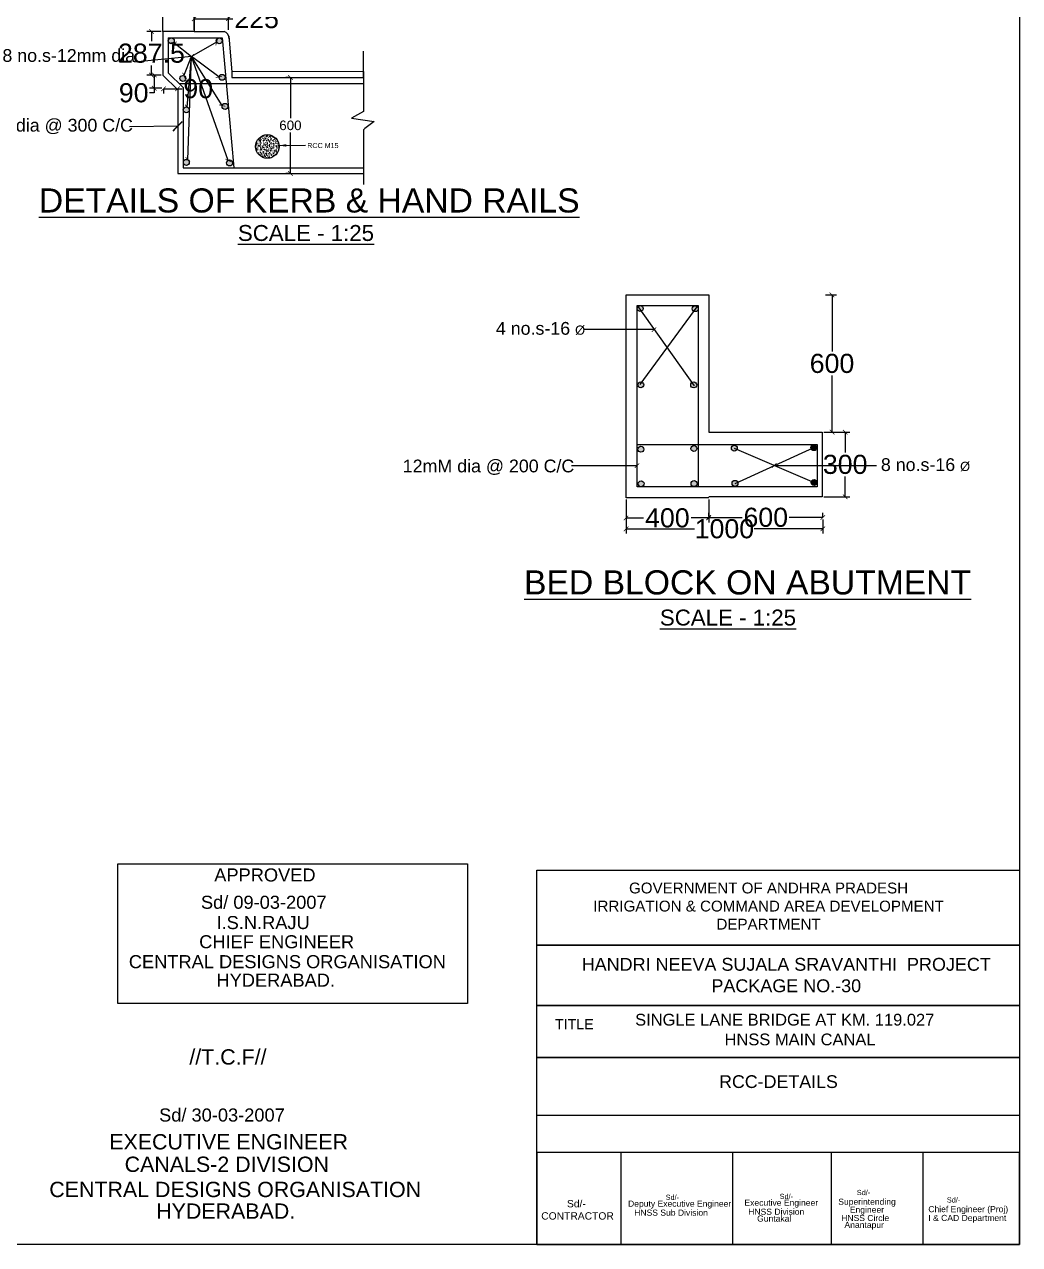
# Model space of a CAD drawing. Header units: inches. Extents: x 334 to 11487, y 259 to 10656.
# Drawn here: x 545.91 to 584.92, y 259.21 to 307.02 of the extents above; entities that cross this region are included whole.
import ezdxf

# ---------------------------------------------------------------- set-up
doc = ezdxf.new("R2010")
doc.units = ezdxf.units.IN
doc.header["$MEASUREMENT"] = 0
for name, color, linetype in [('DIMENSION', 255, 'Continuous'), ('DRAWING', 7, 'Continuous'), ('HATCH', 7, 'Continuous'), ('TEXT', 255, 'Continuous')]:
    doc.layers.add(name, color=color, linetype=linetype)
doc.styles.get("Standard").update_dxf_attribs({"font": 'arial.ttf'})
doc.styles.add('TIMES NEW ROMAN', font='times.ttf')
doc.dimstyles.new('dig', dxfattribs={"dimtxt": 0.1875, "dimasz": 0.18, "dimexe": 0.18, "dimexo": 0.0625, "dimgap": 0.09, "dimtad": 0, "dimtih": 1, "dimtoh": 1, "dimdec": 4, "dimzin": 0, "dimdsep": 46, "dimtxsty": 'Standard', "dimblk": 'ARCHTICK', "dimcen": 0.09, "dimadec": 0, "dimazin": 0, "dimtfac": 1, "dimtdec": 4, "dimtofl": 0, "dimtmove": 0, "dimatfit": 3, "dimldrblk": 'ARCHTICK', "dimfxl": 1, "dimtolj": 1, "dimtzin": 0, "dimarcsym": 0})
doc.dimstyles.new('ISO-25', dxfattribs={"dimtxt": 0.636364, "dimasz": 1, "dimexe": 1.25, "dimexo": 0.625, "dimtad": 0, "dimtih": 1, "dimtoh": 1, "dimlfac": 100, "dimtxsty": 'TIMES NEW ROMAN', "dimcen": 2.5, "dimadec": 0, "dimazin": 0, "dimtfac": 1, "dimtmove": 0, "dimatfit": 3, "dimfxl": 1, "dimarcsym": 0})

# ---------------------------------------------------------------- blocks, each defined once
blk = doc.blocks.new('_ArchTick')
at = {"color": 0, "linetype": 'ByBlock', "const_width": 0.15}
blk.add_lwpolyline([(-0.5, -0.5), (0.5, 0.5)], dxfattribs=at)
blk = doc.blocks.new('*D9')
at = {"layer": 'Defpoints', "color": 0, "transparency": 16777216}
for p in [(556.336, 304.945), (556.337, 304.945), (556.337, 301.188)]:
    blk.add_point(p, dxfattribs=at)
at = {"layer": 'HATCH', "color": 0, "lineweight": -2, "transparency": 16777216}
for p, q in [((556.274, 304.945), (556.156, 304.945)), ((556.336, 304.945), (556.336, 303.348)), ((556.336, 301.188), (556.336, 302.785)), ((556.274, 301.188), (556.156, 301.188))]:
    blk.add_line(p, q, dxfattribs=at)
at = {"layer": 'HATCH', "color": 0, "lineweight": -2, "transparency": 16777216, "xscale": 0.18, "yscale": 0.18, "zscale": 0.18}
for p, rotation in [((556.336, 304.945), 90), ((556.336, 301.188), 270)]:
    blk.add_blockref('_ArchTick', p, dxfattribs=dict(at, rotation=rotation))
at = {"layer": 'HATCH', "color": 0, "transparency": 16777216, "insert": (556.336, 303.066), "char_height": 0.375, "attachment_point": 5}
blk.add_mtext('\\A1;600', dxfattribs=at)
blk = doc.blocks.new('*D60')
at = {"layer": 'Defpoints', "color": 0, "ltscale": 0.02, "transparency": 16777216}
for p in [(569.493, 288.47), (572.736, 288.47), (572.736, 287.683)]:
    blk.add_point(p, dxfattribs=at)
at = {"layer": 'DIMENSION', "color": 0, "lineweight": -2, "ltscale": 0.02, "transparency": 16777216}
for p, q in [((569.493, 288.408), (569.493, 287.503)), ((572.736, 288.408), (572.736, 287.503)), ((569.493, 287.683), (570.182, 287.683)), ((572.736, 287.683), (572.047, 287.683))]:
    blk.add_line(p, q, dxfattribs=at)
at = {"layer": 'DIMENSION', "color": 0, "lineweight": -2, "ltscale": 0.02, "transparency": 16777216, "xscale": 0.18, "yscale": 0.18, "zscale": 0.18, "rotation": 180}
blk.add_blockref('_ArchTick', (569.493, 287.683), dxfattribs=at)
at = {"layer": 'DIMENSION', "color": 0, "lineweight": -2, "ltscale": 0.02, "transparency": 16777216, "xscale": 0.18, "yscale": 0.18, "zscale": 0.18}
blk.add_blockref('_ArchTick', (572.736, 287.683), dxfattribs=at)
at = {"layer": 'DIMENSION', "color": 0, "ltscale": 0.02, "transparency": 16777216, "insert": (571.114, 287.683), "char_height": 0.75, "attachment_point": 5}
blk.add_mtext('\\A1;400', dxfattribs=at)
blk = doc.blocks.new('*D61')
at = {"layer": 'Defpoints', "color": 0, "ltscale": 0.02, "transparency": 16777216}
for p in [(572.736, 287.683), (577.208, 287.705), (577.208, 287.683)]:
    blk.add_point(p, dxfattribs=at)
at = {"layer": 'DIMENSION', "color": 0, "lineweight": -2, "ltscale": 0.02, "transparency": 16777216}
for p, q in [((572.736, 287.745), (572.736, 287.885)), ((577.208, 287.745), (577.208, 287.885)), ((572.736, 287.705), (574.052, 287.705)), ((577.208, 287.705), (575.891, 287.705))]:
    blk.add_line(p, q, dxfattribs=at)
at = {"layer": 'DIMENSION', "color": 0, "lineweight": -2, "ltscale": 0.02, "transparency": 16777216, "xscale": 0.18, "yscale": 0.18, "zscale": 0.18, "rotation": 180}
blk.add_blockref('_ArchTick', (572.736, 287.705), dxfattribs=at)
at = {"layer": 'DIMENSION', "color": 0, "lineweight": -2, "ltscale": 0.02, "transparency": 16777216, "xscale": 0.18, "yscale": 0.18, "zscale": 0.18}
blk.add_blockref('_ArchTick', (577.208, 287.705), dxfattribs=at)
at = {"layer": 'DIMENSION', "color": 0, "ltscale": 0.02, "transparency": 16777216, "insert": (574.972, 287.705), "char_height": 0.75, "attachment_point": 5}
blk.add_mtext('\\A1;600', dxfattribs=at)
blk = doc.blocks.new('*D62')
at = {"layer": 'Defpoints', "color": 0, "ltscale": 0.02, "transparency": 16777216}
for p in [(569.493, 287.683), (577.208, 287.683), (577.208, 287.257)]:
    blk.add_point(p, dxfattribs=at)
at = {"layer": 'DIMENSION', "color": 0, "lineweight": -2, "ltscale": 0.02, "transparency": 16777216}
for p, q in [((569.493, 287.62), (569.493, 287.077)), ((577.208, 287.62), (577.208, 287.077)), ((569.493, 287.257), (572.177, 287.257)), ((577.208, 287.257), (574.523, 287.257))]:
    blk.add_line(p, q, dxfattribs=at)
at = {"layer": 'DIMENSION', "color": 0, "lineweight": -2, "ltscale": 0.02, "transparency": 16777216, "xscale": 0.18, "yscale": 0.18, "zscale": 0.18, "rotation": 180}
blk.add_blockref('_ArchTick', (569.493, 287.257), dxfattribs=at)
at = {"layer": 'DIMENSION', "color": 0, "lineweight": -2, "ltscale": 0.02, "transparency": 16777216, "xscale": 0.18, "yscale": 0.18, "zscale": 0.18}
blk.add_blockref('_ArchTick', (577.208, 287.257), dxfattribs=at)
at = {"layer": 'DIMENSION', "color": 0, "ltscale": 0.02, "transparency": 16777216, "insert": (573.35, 287.257), "char_height": 0.75, "attachment_point": 5}
blk.add_mtext('\\A1;1000', dxfattribs=at)
blk = doc.blocks.new('*D63')
at = {"layer": 'Defpoints', "color": 0, "ltscale": 0.02, "transparency": 16777216}
for p in [(577.19, 291.046), (578.085, 291.046), (577.19, 288.513)]:
    blk.add_point(p, dxfattribs=at)
at = {"layer": 'DIMENSION', "color": 0, "lineweight": -2, "ltscale": 0.02, "transparency": 16777216}
for p, q in [((577.252, 291.046), (578.265, 291.046)), ((578.085, 291.046), (578.085, 290.252)), ((578.085, 288.513), (578.085, 289.306)), ((577.252, 288.513), (578.265, 288.513))]:
    blk.add_line(p, q, dxfattribs=at)
at = {"layer": 'DIMENSION', "color": 0, "lineweight": -2, "ltscale": 0.02, "transparency": 16777216, "xscale": 0.18, "yscale": 0.18, "zscale": 0.18}
for p, rotation in [((578.085, 291.046), 90), ((578.085, 288.513), 270)]:
    blk.add_blockref('_ArchTick', p, dxfattribs=dict(at, rotation=rotation))
at = {"layer": 'DIMENSION', "color": 0, "ltscale": 0.02, "transparency": 16777216, "insert": (578.085, 289.779), "char_height": 0.75, "attachment_point": 5}
blk.add_mtext('\\A1;300', dxfattribs=at)
blk = doc.blocks.new('*D64')
at = {"layer": 'Defpoints', "color": 0, "ltscale": 0.02, "transparency": 16777216}
for p in [(577.252, 296.426), (577.569, 296.426), (577.252, 291.046)]:
    blk.add_point(p, dxfattribs=at)
at = {"layer": 'DIMENSION', "color": 0, "lineweight": -2, "ltscale": 0.02, "transparency": 16777216}
for p, q in [((577.315, 296.426), (577.749, 296.426)), ((577.569, 296.426), (577.569, 294.209)), ((577.569, 291.046), (577.569, 293.263)), ((577.315, 291.046), (577.749, 291.046))]:
    blk.add_line(p, q, dxfattribs=at)
at = {"layer": 'DIMENSION', "color": 0, "lineweight": -2, "ltscale": 0.02, "transparency": 16777216, "xscale": 0.18, "yscale": 0.18, "zscale": 0.18}
for p, rotation in [((577.569, 296.426), 90), ((577.569, 291.046), 270)]:
    blk.add_blockref('_ArchTick', p, dxfattribs=dict(at, rotation=rotation))
at = {"layer": 'DIMENSION', "color": 0, "ltscale": 0.02, "transparency": 16777216, "insert": (577.569, 293.736), "char_height": 0.75, "attachment_point": 5}
blk.add_mtext('\\A1;600', dxfattribs=at)
blk = doc.blocks.new('*D65')
at = {"layer": 'Defpoints', "color": 0, "ltscale": 0.02, "transparency": 16777216}
for p in [(551.332, 305.04), (550.997, 304.521), (551.357, 304.521)]:
    blk.add_point(p, dxfattribs=at)
at = {"layer": 'DIMENSION', "color": 0, "lineweight": -2, "ltscale": 0.02, "transparency": 16777216}
for p, q in [((551.27, 305.04), (550.817, 305.04)), ((550.997, 305.04), (550.997, 304.521)), ((551.294, 304.521), (550.817, 304.521)), ((550.997, 304.341), (550.817, 304.341)), ((550.997, 304.521), (550.997, 304.341))]:
    blk.add_line(p, q, dxfattribs=at)
at = {"layer": 'DIMENSION', "color": 0, "lineweight": -2, "ltscale": 0.02, "transparency": 16777216, "xscale": 0.18, "yscale": 0.18, "zscale": 0.18}
for p, rotation in [((550.997, 305.04), 90), ((550.997, 304.521), 270)]:
    blk.add_blockref('_ArchTick', p, dxfattribs=dict(at, rotation=rotation))
at = {"layer": 'DIMENSION', "color": 0, "ltscale": 0.02, "transparency": 16777216, "insert": (550.192, 304.341), "char_height": 0.75, "attachment_point": 5}
blk.add_mtext('\\A1;90', dxfattribs=at)
blk = doc.blocks.new('*D66')
at = {"layer": 'Defpoints', "color": 0, "ltscale": 0.02, "transparency": 16777216}
for p in [(550.887, 306.744), (551.332, 306.744), (551.332, 305.04)]:
    blk.add_point(p, dxfattribs=at)
at = {"layer": 'DIMENSION', "color": 0, "lineweight": -2, "ltscale": 0.02, "transparency": 16777216}
for p, q in [((551.27, 306.744), (550.707, 306.744)), ((550.887, 306.744), (550.887, 306.365)), ((550.887, 305.04), (550.887, 305.419)), ((551.27, 305.04), (550.707, 305.04))]:
    blk.add_line(p, q, dxfattribs=at)
at = {"layer": 'DIMENSION', "color": 0, "lineweight": -2, "ltscale": 0.02, "transparency": 16777216, "xscale": 0.18, "yscale": 0.18, "zscale": 0.18}
for p, rotation in [((550.887, 306.744), 90), ((550.887, 305.04), 270)]:
    blk.add_blockref('_ArchTick', p, dxfattribs=dict(at, rotation=rotation))
at = {"layer": 'DIMENSION', "color": 0, "ltscale": 0.02, "transparency": 16777216, "insert": (550.887, 305.892), "char_height": 0.75, "attachment_point": 5}
blk.add_mtext('\\A1;287.5', dxfattribs=at)
blk = doc.blocks.new('*D68')
at = {"layer": 'Defpoints', "color": 0, "ltscale": 0.02, "transparency": 16777216}
for p in [(553.905, 307.248), (552.563, 306.744), (553.905, 306.744)]:
    blk.add_point(p, dxfattribs=at)
at = {"layer": 'DIMENSION', "color": 0, "lineweight": -2, "ltscale": 0.02, "transparency": 16777216}
for p, q in [((552.563, 306.807), (552.563, 307.428)), ((552.563, 307.248), (553.905, 307.248)), ((553.905, 306.807), (553.905, 307.428)), ((553.905, 307.248), (554.085, 307.248))]:
    blk.add_line(p, q, dxfattribs=at)
at = {"layer": 'DIMENSION', "color": 0, "lineweight": -2, "ltscale": 0.02, "transparency": 16777216, "xscale": 0.18, "yscale": 0.18, "zscale": 0.18, "rotation": 180}
blk.add_blockref('_ArchTick', (552.563, 307.248), dxfattribs=at)
at = {"layer": 'DIMENSION', "color": 0, "lineweight": -2, "ltscale": 0.02, "transparency": 16777216, "xscale": 0.18, "yscale": 0.18, "zscale": 0.18}
blk.add_blockref('_ArchTick', (553.905, 307.248), dxfattribs=at)
at = {"layer": 'DIMENSION', "color": 0, "ltscale": 0.02, "transparency": 16777216, "insert": (555.012, 307.248), "char_height": 0.75, "attachment_point": 5}
blk.add_mtext('\\A1;225', dxfattribs=at)
blk = doc.blocks.new('*D82')
at = {"layer": 'Defpoints', "color": 0, "ltscale": 0.02, "transparency": 16777216}
for p in [(551.357, 304.521), (551.916, 304.521), (551.916, 304.501)]:
    blk.add_point(p, dxfattribs=at)
at = {"layer": 'DIMENSION', "color": 0, "lineweight": -2, "ltscale": 0.02, "transparency": 16777216}
for p, q in [((551.357, 304.501), (551.916, 304.501)), ((551.357, 304.458), (551.357, 304.321)), ((551.916, 304.501), (552.096, 304.501)), ((551.916, 304.458), (551.916, 304.321))]:
    blk.add_line(p, q, dxfattribs=at)
at = {"layer": 'DIMENSION', "color": 0, "lineweight": -2, "ltscale": 0.02, "transparency": 16777216, "xscale": 0.18, "yscale": 0.18, "zscale": 0.18, "rotation": 180}
blk.add_blockref('_ArchTick', (551.357, 304.501), dxfattribs=at)
at = {"layer": 'DIMENSION', "color": 0, "lineweight": -2, "ltscale": 0.02, "transparency": 16777216, "xscale": 0.18, "yscale": 0.18, "zscale": 0.18}
blk.add_blockref('_ArchTick', (551.916, 304.501), dxfattribs=at)
at = {"layer": 'DIMENSION', "color": 0, "ltscale": 0.02, "transparency": 16777216, "insert": (552.722, 304.501), "char_height": 0.75, "attachment_point": 5}
blk.add_mtext('\\A1;90', dxfattribs=at)

msp = doc.modelspace()

# ---------------------------------------------------------------- hatches: boundary and pattern name
at = {"layer": 'HATCH'}
h = msp.add_hatch(color=256, dxfattribs=at)
h.paths.add_polyline_path([(551.78198, 306.38255, 0.97535954), (551.54868, 306.38838), (551.54868, 306.37673, 0.97535954)])
h.paths.add_polyline_path([(553.6631, 306.3824, 1), (553.42966, 306.3824, 1)])
h.paths.add_polyline_path([(553.54174, 304.94949, 1), (553.77518, 304.94949, 1)])
h.paths.add_polyline_path([(552.2368, 304.90709, 1), (552.00336, 304.90709, 1)])
h = msp.add_hatch(color=256, dxfattribs=at)
h.paths.add_polyline_path([(553.88847, 303.81169, 1), (553.65503, 303.81169, 1)])
h.paths.add_polyline_path([(552.37029, 303.67489, 1), (552.13684, 303.67489, 1)])
h = msp.add_hatch(dxfattribs=at)
h.set_pattern_fill('AR-CONC', color=256, scale=0.025)
h.set_pattern_definition([(50, (159.31298, -116.88995), (0.179315046, -0.015688034), [0.01875, -0.20625]), (355, (159.31298, -116.88995), (-0.034687833, 0.188048033), [0.015, -0.165]), (100.451444, (159.32792, -116.89126), (0.14462721, 0.17236), [0.01593505, -0.17528553]), (46.1842, (159.31298, -116.83995), (0.26681033, -0.04137982), [0.028125, -0.309375]), (96.635635, (159.33522, -116.8434), (0.23366549, 0.24352965), [0.02390259, -0.26292844]), (351.184164, (159.31298, -116.83995), (0.23366549, 0.24352965), [0.0225, -0.2475]), (21, (159.33798, -116.85245), (0.149226763, -0.100654723), [0.01875, -0.20625]), (326, (159.33798, -116.85245), (0.060828833, 0.18128751), [0.015, -0.165]), (71.451445, (159.35042, -116.86084), (0.210055594, 0.08063279), [0.01593505, -0.17528553]), (37.5, (159.31298, -116.889954), (0.003039964, 0.0832234635), [0, -0.163, 0, -0.1675, 0, -0.165625]), (7.5, (159.31298, -116.88995), (0.065767384, 0.098602928), [0, -0.0955, 0, -0.15925, 0, -0.063125]), (327.5, (159.25723, -116.889954), (0.133455609, -0.005638718), [0, -0.0625, 0, -0.195, 0, -0.25875]), (317.5, (159.23223, -116.88995), (0.145796542, 0.025026246), [0, -0.08125, 0, -0.1295, 0, -0.18375])])
h.paths.add_polyline_path([(555.89683, 302.24002, 1), (554.96893, 302.24002, 1)])
h = msp.add_hatch(color=256, dxfattribs=at)
h.paths.add_polyline_path([(554.06826, 301.59417, 1), (553.83481, 301.59417, 1)])
h.paths.add_polyline_path([(552.37267, 301.61809, 1), (552.13922, 301.61809, 1)])
h = msp.add_hatch(color=256, dxfattribs=at)
h.paths.add_polyline_path([(572.09166, 295.8846, 0.28343791), (572.15593, 295.78033), (572.29242, 295.96561, 0.67483263)])
h.paths.add_polyline_path([(572.32159, 295.85618), (572.32159, 295.91303, 0.1310024), (572.29242, 295.96561), (572.15593, 295.78033, 0.48022334)])
h.paths.add_polyline_path([(570.02692, 296.00522, 0.18293728), (569.95741, 295.96051), (570.08637, 295.77975, 0.32720785), (570.16795, 295.89105, 0.35403658), (570.07552, 296.00522)])
h.paths.add_polyline_path([(569.95741, 295.96051, 0.16069185), (569.9345, 295.89105, 0.50692297), (570.08637, 295.77975)])
h = msp.add_hatch(color=256, dxfattribs=at)
h.paths.add_polyline_path([(572.03152, 292.8973, 1), (572.26496, 292.8973, 1)])
h.paths.add_polyline_path([(570.19033, 292.90065, 1), (569.95689, 292.90065, 1)])
h = msp.add_hatch(color=256, dxfattribs=at)
h.paths.add_polyline_path([(573.85574, 290.41664, 1), (573.62229, 290.41664, 1)])
h.paths.add_polyline_path([(573.88315, 289.03946, 1), (573.6497, 289.03946, 1)])
h.paths.add_polyline_path([(572.27793, 289.02957, 1), (572.04448, 289.02957, 1)])
h.paths.add_polyline_path([(572.03748, 290.40507, 1), (572.27093, 290.40507, 1)])
h.paths.add_polyline_path([(569.95846, 290.37714, 1), (570.19191, 290.37714, 1)])
h.paths.add_polyline_path([(569.96894, 289.02259, 1), (570.20239, 289.02259, 1)])
for points in [[(576.74257, 290.44107, 1), (576.97601, 290.44107, 1)], [(576.74957, 289.07109, 1), (576.98301, 289.07109, 1)]]:
    msp.add_hatch(color=256, dxfattribs=at).paths.add_polyline_path(points)

# ---------------------------------------------------------------- linework, layer by layer
at = {"layer": 'DRAWING'}
for p, q in [((569.49257, 296.42593), (572.73578, 296.42593)), ((569.49257, 288.4702), (569.49257, 296.42593)), ((572.73578, 296.42593), (572.73578, 291.04561)), ((572.73578, 291.04561), (577.18957, 291.04561)), ((577.18957, 291.04561), (577.18957, 288.51309)), ((572.73578, 288.4702), (569.49257, 288.4702)), ((577.18957, 288.51309), (572.73578, 288.51309))]:
    msp.add_line(p, q, dxfattribs=at)
at = {"layer": 'DRAWING', "ltscale": 0.02}
msp.add_lwpolyline([(471.81554, 338.60995), (584.92366, 338.60995), (584.92366, 259.20993), (471.81554, 259.20993)], close=True, dxfattribs=at)
at = {"layer": 'DRAWING'}
for points in [[(551.3322, 311.27107), (552.56272, 311.27107), (552.56272, 306.74412), (551.3322, 306.74412)], [(569.92552, 296.00522), (572.32159, 296.00522), (572.32159, 288.89761), (569.92552, 288.89761)], [(569.92552, 290.56567), (576.99332, 290.56567), (576.99332, 288.89958), (569.92552, 288.89958)]]:
    msp.add_lwpolyline(points, close=True, dxfattribs=at)
for points in [[(551.3322, 306.74412), (551.3322, 305.04048), (551.91596, 304.46544), (551.91596, 301.18785), (559.2008, 301.18785)], [(551.54868, 306.50332), (551.54868, 305.1311), (552.13244, 304.55606), (552.13244, 301.40432), (559.2008, 301.40432)], [(551.54868, 306.50332), (553.65826, 306.50332), (554.11395, 301.40432)], [(552.56272, 306.74412), (553.73558, 306.74412)], [(553.92068, 306.55747), (554.04114, 305.16718), (554.04114, 304.9447), (559.19633, 304.9447), (559.19633, 305.17832), (554.04114, 305.16718)], [(559.19633, 305.17832), (559.19633, 305.96984)], [(559.19633, 305.17832), (559.19633, 303.60873), (558.73604, 303.34474), (559.61742, 303.22321), (559.24852, 302.9403), (559.2008, 302.89774), (559.2008, 300.75417)], [(551.97937, 304.70684), (559.20384, 304.70684)], [(569.92552, 296.00522), (572.16814, 292.86176)], [(570.04839, 292.91923), (572.32159, 296.00522)], [(573.73901, 290.41664), (576.86629, 289.07109)], [(573.76642, 289.03946), (576.85929, 290.44107)]]:
    msp.add_lwpolyline(points, dxfattribs=at)
for centre, radius in [((551.66526, 306.38255), 0.11672), ((553.54638, 306.3824), 0.11672), ((553.65846, 304.94949), 0.11672), ((552.12008, 304.90709), 0.11672), ((552.25357, 303.67489), 0.11672), ((553.77175, 303.81169), 0.11672), ((555.43288, 302.24002), 0.46395), ((552.25595, 301.61809), 0.11672), ((553.95154, 301.59417), 0.11672), ((570.05122, 295.89105), 0.11672), ((572.20838, 295.8846), 0.11672), ((570.07361, 292.90065), 0.11672), ((572.14824, 292.8973), 0.11672), ((570.07519, 290.37714), 0.11672), ((572.15421, 290.40507), 0.11672), ((573.73901, 290.41664), 0.11672), ((576.85929, 290.44107), 0.11672), ((570.08566, 289.02259), 0.11672), ((572.1612, 289.02957), 0.11672), ((573.76642, 289.03946), 0.11672), ((576.86629, 289.07109), 0.11672)]:
    msp.add_circle(centre, radius, dxfattribs=at)
msp.add_arc((553.66063, 306.48469), 0.27004, 354.269071, 73.883969, dxfattribs=at)
at = {"layer": 'TEXT'}
for p, q in [((549.56517, 274.12969), (563.27366, 274.12969)), ((549.56517, 268.658), (549.56517, 274.12969)), ((563.27366, 274.12969), (563.27366, 268.658)), ((563.27366, 268.658), (549.56517, 268.658))]:
    msp.add_line(p, q, dxfattribs=at)
at = {"layer": 'TEXT', "ltscale": 0.02}
for points in [[(584.92366, 259.20993), (565.99935, 259.20993), (565.99935, 273.877), (584.92366, 273.877)], [(565.99935, 273.877), (584.92366, 273.877), (584.92366, 270.93877), (565.99935, 270.93877)], [(565.99935, 270.93877), (584.92366, 270.93877), (584.92366, 268.57908), (565.99935, 268.57908)], [(565.99935, 268.57908), (584.92366, 268.57908), (584.92366, 266.54346), (565.99935, 266.54346)], [(565.99935, 266.54346), (584.92366, 266.54346), (584.92366, 264.2724), (565.99935, 264.2724)], [(565.99935, 259.20993), (584.92366, 259.20993), (584.92366, 262.8143), (565.99935, 262.8143)]]:
    msp.add_lwpolyline(points, close=True, dxfattribs=at)
for points in [[(569.28808, 262.8143), (569.28808, 259.20993)], [(573.6632, 262.8143), (573.6632, 259.20993)], [(577.53293, 262.8143), (577.53293, 259.20993)], [(581.13433, 262.8143), (581.13433, 259.20993)]]:
    msp.add_lwpolyline(points, dxfattribs=at)

# ---------------------------------------------------------------- texts
at = {"layer": 'TEXT'}
for s, height, p in [('%%UDETAILS OF KERB & HAND RAILS', 0.945, (546.47431, 299.65348)), ('%%USCALE - 1:25', 0.625, (554.27628, 298.53828)), ('%%UBED BLOCK ON ABUTMENT', 0.945, (565.49433, 284.68713)), ('%%USCALE - 1:25', 0.625, (570.82046, 283.46889)), (' APPROVED', 0.511659, (553.15208, 273.43843)), ('Sd/ 09-03-2007', 0.5116594, (552.82805, 272.36935)), ('I.S.N.RAJU', 0.511659, (553.439, 271.57337)), ('CHIEF ENGINEER', 0.5116594, (552.75921, 270.82196)), ('CENTRAL DESIGNS ORGANISATION', 0.5116594, (550.0016, 270.04079)), ('HYDERABAD.', 0.511659, (553.43778, 269.31696)), ('SINGLE LANE BRIDGE AT KM. 119.027', 0.462, (569.85142, 267.79208)), ('//T.C.F//', 0.6, (552.37328, 266.2639)), ('Sd/ 30-03-2007', 0.5116594, (551.18838, 264.03141)), ('EXECUTIVE ENGINEER', 0.6, (549.23427, 262.93878)), ('CANALS-2 DIVISION', 0.6, (549.83826, 262.05675)), ('CENTRAL DESIGNS ORGANISATION', 0.6, (546.88329, 261.07106)), ('Sd/-', 0.204664, (571.04729, 260.96046)), ('Sd/-', 0.204664, (575.51713, 260.99635)), ('Sd/-', 0.204664, (578.54209, 261.14887)), ('Sd/-', 0.204664, (582.07227, 260.85862)), ('HYDERABAD.', 0.6, (551.07536, 260.22226)), ('Deputy Executive Engineer', 0.24, (569.57261, 260.69488)), ('HNSS Sub Division', 0.24, (569.81421, 260.34207)), (' Executive Engineer', 0.24, (574.04246, 260.73078)), ('HNSS Division', 0.24, (574.28406, 260.37796)), ('Superintending ', 0.24, (577.81441, 260.76949)), ('Chief Engineer (Proj)', 0.24, (581.34459, 260.47924)), ('Guntakal', 0.24, (574.63399, 260.11089)), ('HNSS Circle', 0.24, (577.92967, 260.13141)), ('I & CAD Department', 0.24, (581.34466, 260.13517)), ('Anantapur', 0.24, (578.05682, 259.86434))]:
    msp.add_text(s, height=height, dxfattribs=at).set_placement(p)
for s, insert, char_height, width, attachment_point in [('8 no.s-12mm dia', (545.04532, 306.05656), 0.5, 5.1775784, 1), ('10 mm dia @ 300 C/C', (543.24396, 303.32362), 0.5, 7.0267098, 1), ('RCC M15', (556.99616, 302.37836), 0.2, 1.2523283, 1), ('4 no.s-16 {\\H0.7219x;Ø }', (564.39091, 295.36377), 0.5, 6.8551263, 1), ('12mM dia @ 200 C/C', (560.73956, 289.97102), 0.5, 6.8551263, 1), ('8 no.s-16 {\\H0.7219x;Ø }', (579.48552, 290.02351), 0.5, 6.8551263, 1), ('HANDRI NEEVA SUJALA SRAVANTHI  PROJECT\\PPACKAGE NO.-30', (575.77588, 270.44457), 0.504, 21.6, 2), (' HNSS MAIN CANAL', (573.17774, 267.48067), 0.462, 6.3774436, 1), ('Engineer', (578.26795, 260.69737), 0.24, 1.3861719, 1)]:
    msp.add_mtext(s, dxfattribs=dict(at, insert=insert, char_height=char_height, width=width, attachment_point=attachment_point))
at = {"layer": 'TEXT', "color": 7}
for s, insert, char_height, width, attachment_point in [('GOVERNMENT OF ANDHRA PRADESH\\PIRRIGATION & COMMAND AREA DEVELOPMENT DEPARTMENT', (575.08162, 272.47473), 0.4246452, 16.3215524, 5), ('TITLE', (566.70707, 268.04857), 0.4, 3.2509072, 1), ('RCC-DETAILS ', (573.14207, 265.84615), 0.5, 5.6369655, 1), ('         Sd/-\\PCONTRACTOR', (566.16902, 260.57223), 0.2887587, 4.2990256, 4)]:
    msp.add_mtext(s, dxfattribs=dict(at, insert=insert, char_height=char_height, width=width, attachment_point=attachment_point))

# ---------------------------------------------------------------- dimensions: what is measured, and where the dimension line sits
at = {"layer": 'DIMENSION', "ltscale": 0.02}
for base, p1, p2, text, picture, middle in [((553.9045, 307.24773), (552.56272, 306.74412), (553.9045, 306.74412), '225', '*D68', (555.01224, 307.24773)), ((551.91596, 304.50079), (551.35676, 304.52099), (551.91596, 304.52099), '90', '*D82', (552.72186, 304.50079)), ((572.73578, 287.68286), (569.49257, 288.4702), (572.73578, 288.4702), '400', '*D60', (571.11417, 287.68286)), ((577.20758, 287.70525), (572.73578, 287.68286), (577.20758, 287.68286), '600', '*D61', (574.97168, 287.70525)), ((577.20758, 287.25739), (569.49257, 287.68286), (577.20758, 287.68286), '1000', '*D62', (573.35007, 287.25739))]:
    dim = msp.add_linear_dim(base=base, p1=p1, p2=p2, text=text, dimstyle='dig', override={"dimtxt": 0.75}, dxfattribs=at)
    dim.commit()
    dim.dimension.update_dxf_attribs({"geometry": picture, "text_midpoint": middle})
for base, p1, p2, text, picture, middle in [((550.88728, 306.74412), (551.3322, 305.04048), (551.3322, 306.74412), '287.5', '*D66', (550.88728, 305.8923)), ((550.99747, 304.52099), (551.3322, 305.04048), (551.35676, 304.52099), '90', '*D65', (550.19157, 304.34099)), ((577.56882, 296.42593), (577.25207, 291.04561), (577.25207, 296.42593), '600', '*D64', (577.56882, 293.73577)), ((578.08457, 291.04561), (577.18957, 288.51309), (577.18957, 291.04561), '300', '*D63', (578.08457, 289.77935))]:
    dim = msp.add_linear_dim(base=base, p1=p1, p2=p2, angle=90, text=text, dimstyle='dig', override={"dimtxt": 0.75}, dxfattribs=at)
    dim.commit()
    dim.dimension.update_dxf_attribs({"geometry": picture, "text_midpoint": middle})
at = {"layer": 'HATCH'}
dim = msp.add_linear_dim(base=(556.33622, 304.9447), p1=(556.33671, 301.18785), p2=(556.33671, 304.9447), angle=90, text='600', dimstyle='dig', override={"dimtxt": 0.375, "dimtad": 0, "dimjust": 0}, dxfattribs=at)
dim.commit()
dim.dimension.update_dxf_attribs({"geometry": '*D9', "text_midpoint": (556.33622, 303.06627)})

# ---------------------------------------------------------------- leaders
at = {"layer": 'DIMENSION', "ltscale": 0.02}
for points in [[(552.46104, 305.76137), (550.2229, 305.54599)], [(570.58864, 295.06478), (567.8669, 295.06478)], [(569.92552, 289.73263), (567.35887, 289.73263)], [(575.30265, 289.74386), (579.31033, 289.74386)]]:
    msp.add_leader(points, dimstyle='dig', override={"dimtxt": 0.75}, dxfattribs=at)
at = {"layer": 'DRAWING'}
for points in [[(551.76373, 306.31988), (552.46104, 305.76137)], [(553.4435, 306.32726), (552.46104, 305.76137)], [(552.16241, 305.01454), (552.46104, 305.76137)], [(552.28828, 303.78603), (552.46104, 305.76137)], [(552.31282, 301.72361), (552.46104, 305.76137)], [(553.89651, 301.69542), (552.46104, 305.76137)], [(553.65922, 303.84446), (552.46104, 305.76137)], [(553.53002, 304.96328), (552.46104, 305.76137)]]:
    msp.add_leader(points, dimstyle='dig', override={"dimgap": 0.09, "dimtad": 0}, dxfattribs=at)
at = {"layer": 'HATCH'}
msp.add_leader([(551.91596, 303.03282), (550.02561, 303.01595)], dimstyle='dig', override={"dimasz": 0.375, "dimgap": 0.09, "dimtad": 0}, dxfattribs=at)
at = {"layer": 'TEXT', "ltscale": 0.02}
msp.add_leader([(555.87711, 302.27904), (556.9257, 302.28981)], dimstyle='ISO-25', override={"dimasz": 0.3, "dimgap": 0.625, "dimtad": 0}, dxfattribs=at)

doc.saveas('drawing.dxf')
